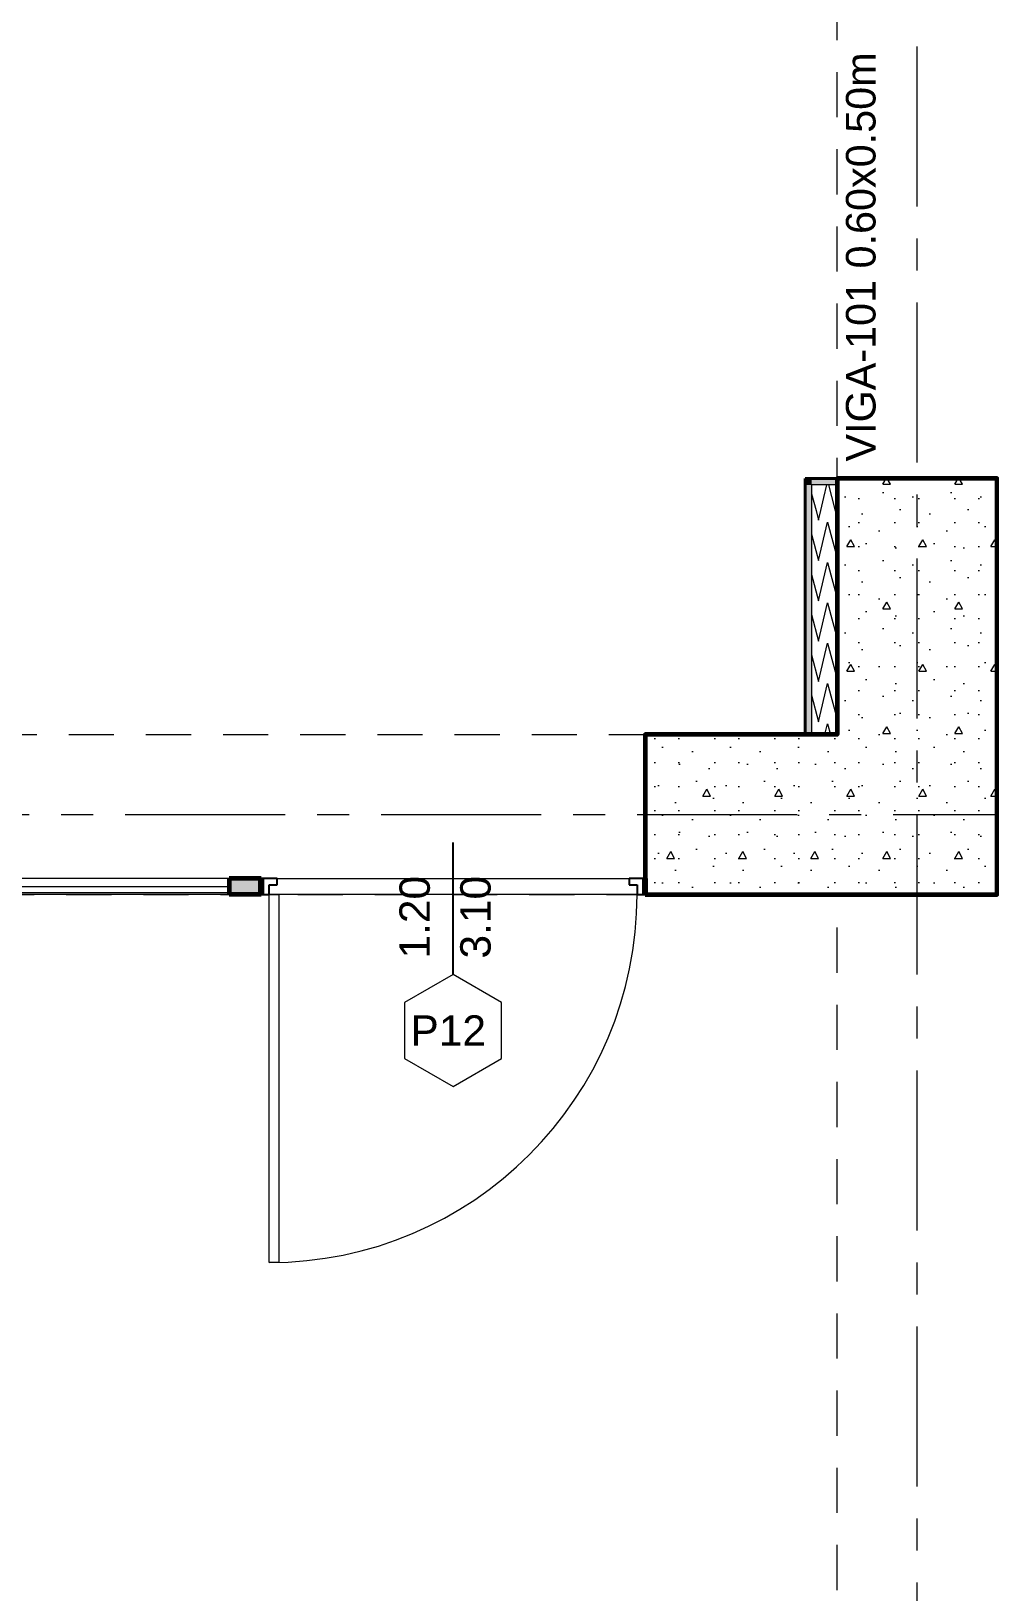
# Model space of a CAD drawing. Header units: inches. Extents: x -19 to 5698, y -728 to 92.
# Drawn here: x 134.052 to 137.047, y 27.521 to 32.398 of the extents above; entities that cross this region are included whole.
import ezdxf

# ---------------------------------------------------------------- set-up
doc = ezdxf.new("R2010")
doc.units = ezdxf.units.IN
doc.header["$MEASUREMENT"] = 0
doc.set_wipeout_variables(frame=1)
for name, pattern in [('HIDDEN', [0.375, 0.25, -0.125]), ('Hidden Line', [0.195611, 0.141111, -0.0545]), ('Punto & Raya', [0.65, 0.5, -0.075, 0, -0.075]), ('Wipeout_Contour', [1, 0, -1])]:
    doc.linetypes.add(name, pattern=pattern)
doc.layers.add('00 conduct tomacorr', color=120, linetype='HIDDEN', lineweight=30)
for name, color, linetype in [('02 _ ARQ _ ALB _ Ejes Generales', 251, 'Continuous'), ('02 _ ARQ _ ALB _ Muros Interiores', 7, 'Continuous'), ('02 _ ARQ _ ZON _ Espacio.3D', 7, 'Continuous'), ('08 _ STR _ EXT _ 06 Columnas', 7, 'Continuous'), ('08 _ STR _ EXT _ 09 Vigas', 251, 'Continuous'), ('Acabado - Muros', 7, 'Continuous'), ('Estructura - 04 MURO', 7, 'Continuous'), ('Notas - Etiquetas', 7, 'Continuous')]:
    doc.layers.add(name, color=color, linetype=linetype)
doc.styles.add('Estilo_Generado_4', font='swisse.ttf')

# ---------------------------------------------------------------- blocks, each defined once
blk = doc.blocks.new('*X72', base_point=(804.059, 0))
at = {"layer": 'Estructura - 04 MURO', "color": 9, "linetype": 'Continuous', "lineweight": 5}
for p, q in [((848.049, 30.9527), (848.0631, 30.9)), ((848.0781, 30.9), (848.0877, 30.9413)), ((848.121, 30.908), (848.1231, 30.9))]:
    blk.add_line(p, q, dxfattribs=at)
blk = doc.blocks.new('*X73', base_point=(804.059, 0))
at = {"layer": 'Estructura - 04 MURO', "color": 9, "linetype": 'Continuous', "lineweight": 5}
for p, q in [((848.0877, 30.9413), (848.0967, 30.98)), ((848.1017, 30.98), (848.121, 30.908))]:
    blk.add_line(p, q, dxfattribs=at)
blk = doc.blocks.new('*X74', base_point=(804.059, 0))
at = {"layer": 'Estructura - 04 MURO', "color": 9, "linetype": 'Continuous', "lineweight": 5}
for p, q in [((848.0631, 30.9), (848.0712, 30.87)), ((848.0712, 30.87), (848.0781, 30.9)), ((848.1231, 30.9), (848.129, 30.878)), ((848.049, 30.8267), (848.0712, 30.744)), ((848.0712, 30.744), (848.099, 30.8639)), ((848.099, 30.8639), (848.129, 30.752)), ((848.0712, 30.618), (848.099, 30.7379)), ((848.099, 30.7379), (848.129, 30.626)), ((848.049, 30.7007), (848.0712, 30.618)), ((848.0712, 30.492), (848.099, 30.6119)), ((848.099, 30.6119), (848.129, 30.5)), ((848.049, 30.5747), (848.0712, 30.492)), ((848.0712, 30.366), (848.099, 30.4859)), ((848.099, 30.4859), (848.129, 30.374)), ((848.049, 30.4487), (848.0712, 30.366)), ((848.0712, 30.24), (848.099, 30.3599)), ((848.099, 30.3599), (848.129, 30.248)), ((848.049, 30.3227), (848.0712, 30.24)), ((848.0911, 30.2), (848.099, 30.2339)), ((848.099, 30.2339), (848.1081, 30.2))]:
    blk.add_line(p, q, dxfattribs=at)

msp = doc.modelspace()

# ---------------------------------------------------------------- hatches: boundary and pattern name
at = {"layer": '08 _ STR _ EXT _ 06 Columnas', "linetype": 'Continuous', "lineweight": 9}
h = msp.add_hatch(dxfattribs=at)
h.set_pattern_fill('HORMIGÓN_EN_MASA_0002', style=0, pattern_type=2)
h.set_pattern_definition([(0, (92.5, 6e-09), (0, 0.3897114), [0.024375, -0.200625]), (0, (92.6125, 0.19486), (0, 0.3897114), [0.024375, -0.200625]), (60, (92.5, 6e-09), (-0.3375, 0.1948557), [0.024375, -0.200625]), (60, (92.725, 6e-09), (-0.3375, 0.1948557), [0.024375, -0.200625]), (120, (92.5244, 6e-09), (0.3375, 0.1948557), [0.024375, -0.200625]), (120, (92.7494, 6e-09), (0.3375, 0.1948557), [0.024375, -0.200625]), (0, (92.500015, 0.0375), (0, 0.075), [0, -0.075, 0, -0.1125]), (45, (92.537515, 0.0375), (-0.05303301, 0.05303301), [0, -0.05625, 0, -0.09375])])
h.paths.add_polyline_path([(135.97, 29.7), (137.07, 29.7), (137.07, 31), (136.57, 31), (136.57, 30.2), (135.97, 30.2)])
at = {"layer": 'Estructura - 04 MURO', "linetype": 'Continuous', "lineweight": 9}
for points in [[(136.49, 30.98), (136.47, 31), (136.47, 30.98)], [(136.49, 31), (136.47, 31), (136.49, 30.98)], [(136.47, 30.98), (136.47, 30.2), (136.49, 30.2), (136.49, 30.98)], [(136.49, 30.98), (136.57, 30.98), (136.57, 31), (136.49, 31)]]:
    msp.add_hatch(color=250, dxfattribs=at).paths.add_polyline_path(points)

# ---------------------------------------------------------------- linework, layer by layer
at = {"layer": '00 conduct tomacorr'}
msp.add_arc((144.0656, 22.4619), 7.5166, 122.25151, 202.01567, dxfattribs=at)
at = {"layer": '02 _ ARQ _ ALB _ Ejes Generales', "color": 251, "linetype": 'Punto & Raya', "lineweight": 13, "true_color": 0x636466}
for p, q in [((136.82, 3.05), (136.82, 44.9)), ((98.3454, 29.95), (147.07, 29.95))]:
    msp.add_line(p, q, dxfattribs=at)
at = {"layer": '02 _ ARQ _ ALB _ Muros Interiores', "color": 152, "linetype": 'Continuous', "lineweight": 25}
msp.add_line((135.37, 29.45), (135.37, 29.8625), dxfattribs=at)
at = {"layer": '02 _ ARQ _ ALB _ Muros Interiores', "color": 7, "linetype": 'Continuous', "lineweight": 80}
for p, q in [((134.77, 29.7), (134.77, 29.75)), ((134.77, 29.7), (134.77, 29.75)), ((134.77, 29.7), (134.77, 29.75)), ((135.97, 29.7), (135.97, 29.75)), ((135.97, 29.7), (135.97, 29.75)), ((135.97, 29.7), (135.97, 29.75))]:
    msp.add_line(p, q, dxfattribs=at)
at = {"layer": '02 _ ARQ _ ALB _ Muros Interiores', "color": 165, "linetype": 'Continuous', "lineweight": 25}
for p, q in [((134.77, 29.75), (134.77, 29.7)), ((134.82, 29.75), (134.77, 29.75)), ((134.82, 29.73), (134.82, 29.75)), ((135.92, 29.75), (135.92, 29.73)), ((135.97, 29.75), (135.92, 29.75)), ((135.97, 29.7), (135.97, 29.75)), ((134.77, 29.7), (134.795, 29.7)), ((134.795, 29.7), (134.795, 29.73)), ((134.795, 29.73), (134.82, 29.73)), ((135.92, 29.73), (135.945, 29.73)), ((135.945, 29.73), (135.945, 29.7)), ((135.945, 29.7), (135.97, 29.7))]:
    msp.add_line(p, q, dxfattribs=at)
at = {"layer": '02 _ ARQ _ ALB _ Muros Interiores', "color": 165, "linetype": 'Continuous', "lineweight": 15}
for p, q in [((134.795, 28.55), (134.795, 29.7)), ((134.795, 29.7), (134.825, 29.7)), ((134.825, 29.7), (134.825, 28.55)), ((134.825, 28.55), (134.795, 28.55))]:
    msp.add_line(p, q, dxfattribs=at)
at = {"layer": '02 _ ARQ _ ALB _ Muros Interiores', "color": 7, "linetype": 'Continuous', "lineweight": 80, "flags": 128}
for points in [[(134.77, 29.75), (134.77, 29.75)], [(134.77, 29.75), (134.77, 29.7)]]:
    msp.add_lwpolyline(points, dxfattribs=at)
at = {"layer": '02 _ ARQ _ ALB _ Muros Interiores', "color": 251, "linetype": 'Continuous', "lineweight": 13, "flags": 128}
msp.add_lwpolyline([(135.37, 29.1), (135.5216, 29.1875), (135.5216, 29.3625), (135.37, 29.45), (135.2185, 29.3625), (135.2185, 29.1875)], close=True, dxfattribs=at)
at = {"layer": '02 _ ARQ _ ALB _ Muros Interiores', "color": 165, "linetype": 'Continuous', "lineweight": 15}
msp.add_arc((134.795, 29.7), 1.15, 270, 0, dxfattribs=at)
at = {"layer": '02 _ ARQ _ ZON _ Espacio.3D', "color": 254, "linetype": 'Continuous', "lineweight": 0, "flags": 128}
for points in [[(123.07, 29.75), (129.57, 29.75), (129.57, 30.6), (130.07, 30.6), (130.07, 29.75), (135.97, 29.75), (135.97, 30.2), (136.57, 30.2), (136.57, 31), (137.07, 31)], [(143.92, 27), (143.92, 29.7), (115.57, 29.7), (112.57, 29.7), (112.57, 17.4)]]:
    msp.add_lwpolyline(points, dxfattribs=at)
at = {"layer": '08 _ STR _ EXT _ 06 Columnas', "color": 7, "linetype": 'Continuous', "lineweight": 60, "flags": 128}
msp.add_lwpolyline([(135.97, 29.7), (137.07, 29.7), (137.07, 31), (136.57, 31), (136.57, 30.2), (135.97, 30.2)], close=True, dxfattribs=at)
at = {"layer": '08 _ STR _ EXT _ 09 Vigas', "color": 251, "linetype": 'Hidden Line', "lineweight": 13, "true_color": 0x636466}
for p, q in [((136.57, 30.2), (136.57, 39.4)), ((130.07, 30.2), (136.57, 30.2)), ((136.57, 17.4), (136.57, 29.7))]:
    msp.add_line(p, q, dxfattribs=at)
at = {"layer": 'Acabado - Muros', "color": 7, "linetype": 'Continuous', "lineweight": 60}
msp.add_line((134.77, 29.75), (134.77, 29.7), dxfattribs=at)
at = {"layer": 'Estructura - 04 MURO', "color": 143, "linetype": 'Continuous', "lineweight": 5}
for p, q in [((136.49, 30.98), (136.49, 30.9)), ((136.57, 30.98), (136.49, 30.98)), ((136.49, 30.98), (136.49, 30.9)), ((136.49, 30.9), (136.49, 30.2))]:
    msp.add_line(p, q, dxfattribs=at)
at = {"layer": 'Estructura - 04 MURO', "color": 7, "linetype": 'Continuous', "lineweight": 40, "flags": 128}
for points in [[(136.47, 31), (136.47, 30.98)], [(136.57, 31), (136.47, 31)], [(136.47, 30.98), (136.47, 30.2)]]:
    msp.add_lwpolyline(points, dxfattribs=at)

# ---------------------------------------------------------------- block references
at = {"layer": 'Estructura - 04 MURO', "color": 7, "lineweight": 80}
for name in ['*X73', '*X72', '*X74']:
    msp.add_blockref(name, (92.5, 0), dxfattribs=at)

# ---------------------------------------------------------------- texts
at = {"layer": '02 _ ARQ _ ALB _ Muros Interiores', "color": 5, "lineweight": 25, "char_height": 0.095, "attachment_point": 7, "rotation": 90, "style": 'Estilo_Generado_4'}
for s, insert in [('\\A1;{\\pql;\\pt0;\\fSwis721 Ex BT|b0|i0|c0|p34;1.20\\fSwis721 Ex BT|b0|i0|c0|p34;\\A1{\\H.66x;\\S^  ;}\\fSwis721 Ex BT|b0|i0|c0|p34;\\fSwis721 Ex BT|b0|i0|c0|p34;}', (135.325, 29.5)), ('\\A1;{\\pql;\\pt0;\\fSwis721 Ex BT|b0|i0|c0|p34;3.10\\fSwis721 Ex BT|b0|i0|c0|p34;\\A1{\\H.66x;\\S^  ;}\\fSwis721 Ex BT|b0|i0|c0|p34;\\fSwis721 Ex BT|b0|i0|c0|p34;}', (135.515, 29.5))]:
    msp.add_mtext(s, dxfattribs=dict(at, insert=insert))
at = {"layer": '02 _ ARQ _ ALB _ Muros Interiores', "color": 5, "lineweight": 25, "insert": (135.2367, 29.2275), "char_height": 0.095, "attachment_point": 7, "style": 'Estilo_Generado_4'}
msp.add_mtext('\\A1;{\\pql;\\pt0;\\fSwis721 Ex BT|b0|i0|c0|p34;P12\\fSwis721 Ex BT|b0|i0|c0|p34;\\fSwis721 Ex BT|b0|i0|c0|p34;\\fSwis721 Ex BT|b0|i0|c0|p34;}', dxfattribs=at)
at = {"layer": 'Notas - Etiquetas', "color": 171, "linetype": 'Continuous', "lineweight": 13, "insert": (136.5976, 31.0533), "char_height": 0.0925, "attachment_point": 1, "rotation": 90, "style": 'Estilo_Generado_4'}
msp.add_mtext('\\A1;{\\pql;\\fSwis721 Ex BT|b0|i0|c0|p34;VIGA-101\\fSwis721 Ex BT|b0|i0|c0|p34; \\fSwis721 Ex BT|b0|i0|c0|p34;0.60\\fSwis721 Ex BT|b0|i0|c0|p34;x\\fSwis721 Ex BT|b0|i0|c0|p34;0.50\\fSwis721 Ex BT|b0|i0|c0|p34;m}', dxfattribs=at)

# ---------------------------------------------------------------- next in the draw order: wipeouts: each hides what was drawn before it
at = {"color": 254, "linetype": 'Wipeout_Contour', "lineweight": 0, "ltscale": 3384.805514}
msp.add_wipeout([(134.67, 29.75), (133.57, 29.75), (133.57, 29.7), (134.67, 29.7)], dxfattribs=at).dxf.layer = 'Acabado - Muros'

# ---------------------------------------------------------------- next in the draw order: linework, layer by layer
at = {"layer": 'Acabado - Muros', "color": 7, "linetype": 'Continuous', "lineweight": 60}
msp.add_line((134.77, 29.75), (134.67, 29.75), dxfattribs=at)
at = {"layer": 'Acabado - Muros', "color": 251, "linetype": 'Continuous', "lineweight": 13, "flags": 128}
for points in [[(134.67, 29.75), (133.57, 29.75)], [(134.67, 29.7), (133.57, 29.7)]]:
    msp.add_lwpolyline(points, dxfattribs=at)

# ---------------------------------------------------------------- next in the draw order: wipeouts: each hides what was drawn before it
at = {"color": 254, "linetype": 'Wipeout_Contour', "lineweight": 0, "ltscale": 3384.80411}
msp.add_wipeout([(133.57, 29.705), (134.67, 29.705), (134.67, 29.725), (133.57, 29.725)], dxfattribs=at).dxf.layer = 'Acabado - Muros'

# ---------------------------------------------------------------- next in the draw order: hatches: boundary and pattern name
at = {"layer": 'Acabado - Muros', "linetype": 'Continuous', "lineweight": 0}
msp.add_hatch(color=254, dxfattribs=at).paths.add_polyline_path([(134.67, 29.7), (134.77, 29.7), (134.77, 29.75), (134.67, 29.75)])

# ---------------------------------------------------------------- next in the draw order: linework, layer by layer
at = {"layer": '08 _ STR _ EXT _ 09 Vigas', "color": 251, "linetype": 'Hidden Line', "lineweight": 13, "true_color": 0x636466}
msp.add_line((123.07, 29.7), (136.57, 29.7), dxfattribs=at)
at = {"layer": 'Acabado - Muros', "color": 7, "linetype": 'Continuous', "lineweight": 60}
for p in [(134.67, 29.75), (134.77, 29.7)]:
    msp.add_line(p, (134.67, 29.7), dxfattribs=at)
at = {"layer": 'Acabado - Muros', "color": 7, "linetype": 'Continuous', "lineweight": 13, "flags": 128}
msp.add_lwpolyline([(133.57, 29.705), (133.57, 29.725), (134.67, 29.725), (134.67, 29.705)], close=True, dxfattribs=at)

doc.saveas('drawing.dxf')
